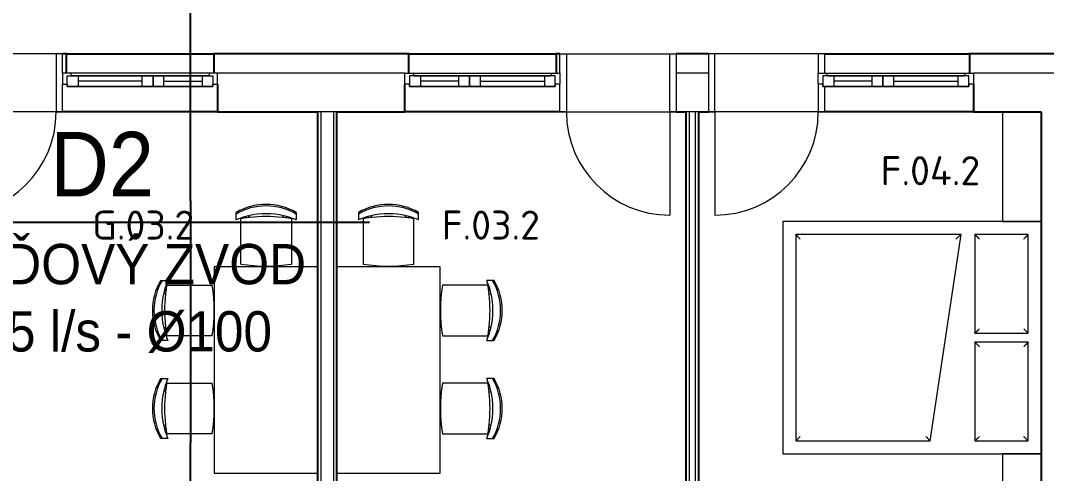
# Model space of a CAD drawing. Header units: millimetres. Extents: x 2377 to 264466, y -28213 to 61616.
# Drawn here: x 27467 to 35409, y 17757 to 21268 of the extents above; entities that cross this region are included whole.
import ezdxf

# ---------------------------------------------------------------- set-up
doc = ezdxf.new("R2010")
doc.units = ezdxf.units.MM
doc.linetypes.add('Bodkočiarkovaná 3mm', pattern=[5, 3, -1, 0, -1])
doc.linetypes.add('Čiarkovaná 3mm', pattern=[6, 3, -3])
doc.layers.get('0').update_dxf_attribs({"color": 8})
for name, color, linetype, lineweight in [('Common Edges', 8, 'Continuous', 20), ('Dvere - nad rovinou rezu', 8, 'Bodkočiarkovaná 3mm', 9), ('Frame_Mullion', 8, 'Continuous', 20), ('Furniture', 8, 'Continuous', 9), ('Plan Swing', 8, 'Continuous', 9), ('Room Tags', 8, 'Continuous', 9), ('Walls', 8, 'Continuous', 25), ('Windows', 8, 'Continuous', 20), ('ZTI-popis', 7, 'Continuous', 20)]:
    doc.layers.add(name, color=color, linetype=linetype, lineweight=lineweight)
doc.layers.add('NETLAC', color=240, linetype='Čiarkovaná 3mm', plot=False, transparency=0.1)
doc.layers.add('ZTI_popis Pluvia 150', color=7, linetype='Continuous')
doc.styles.add('ISOCPEUR_6', font='isocpeur.ttf', dxfattribs={"height": 225})
doc.styles.add('Simplex', font='simplex.shx', dxfattribs={"width": 0.7})

# ---------------------------------------------------------------- blocks, each defined once
blk = doc.blocks.new('Dvere 1-kridlové obložkové plné - 800x1970-4923297-2NP _PRAC_')
at = {"layer": 'Dvere - nad rovinou rezu'}
for p, q in [((-450, 225), (450, 225)), ((-450, -225), (450, -225))]:
    blk.add_line(p, q, dxfattribs=at)
at = {"layer": 'Frame_Mullion'}
for p, q in [((-400, 225), (-450, 225)), ((-450, 225), (-450, 9)), ((-400, -225), (-400, 225)), ((450, 225), (400, 225)), ((400, 225), (400, -225)), ((450, -225), (450, 225)), ((-450, -75), (-450, -225)), ((-450, -225), (-400, -225)), ((400, -225), (450, -225))]:
    blk.add_line(p, q, dxfattribs=at)
at = {"layer": 'Plan Swing'}
blk.add_line((400, 225), (400, 1025), dxfattribs=at)
blk.add_arc((400, 225), 800, 90, 180, dxfattribs=at)
blk = doc.blocks.new('Okno 2-krídlové - 1200x1100-4672480-2NP _PRAC_')
at = {"layer": 'Frame_Mullion'}
for p, q in [((-539, 75), (-600, 75)), ((-600, 75), (-600, -9)), ((-564, -9), (-564, 55)), ((-564, 55), (-529, 55)), ((-529, 55), (-539, 75)), ((539, 75), (-539, 75)), ((-529, 55), (100, 55)), ((-480, 55), (-480, -29)), ((16, 13), (-480, 13)), ((16, -29), (16, 55)), ((529, 55), (100, 55)), ((100, 55), (100, -29)), ((100, 55), (100, -29)), ((184, -29), (184, 55)), ((184, 13), (480, 13)), ((480, 55), (480, -29)), ((539, 75), (529, 55)), ((529, 55), (564, 55)), ((600, 75), (539, 75)), ((564, 55), (564, -9)), ((600, -9), (600, 75)), ((-600, -9), (-564, -9)), ((-564, -29), (-564, -9)), ((100, -29), (-564, -29)), ((100, -29), (564, -29)), ((564, -29), (564, -9)), ((564, -9), (600, -9))]:
    blk.add_line(p, q, dxfattribs=at)
at = {"layer": 'Windows'}
for p, q in [((100, 55), (-529, 55)), ((100, 55), (529, 55)), ((100, -29), (100, 55)), ((100, -29), (100, 55)), ((-564, -9), (-564, -29)), ((-564, -29), (100, -29)), ((564, -29), (100, -29)), ((564, -9), (564, -29))]:
    blk.add_line(p, q, dxfattribs=at)
blk = doc.blocks.new('Dvere 1-kridlové obložkové plné - 800x1970-4923298-2NP _PRAC_')
at = {"layer": 'Dvere - nad rovinou rezu'}
for p, q in [((-450, 225), (450, 225)), ((-450, -225), (450, -225))]:
    blk.add_line(p, q, dxfattribs=at)
at = {"layer": 'Frame_Mullion'}
for p, q in [((-450, 225), (-400, 225)), ((-450, 75), (-450, 225)), ((-400, 225), (-400, -225)), ((400, 225), (450, 225)), ((400, -225), (400, 225)), ((450, 225), (450, -225)), ((-450, -225), (-450, -9)), ((-400, -225), (-450, -225)), ((450, -225), (400, -225))]:
    blk.add_line(p, q, dxfattribs=at)
at = {"layer": 'Plan Swing'}
blk.add_line((400, -225), (400, -1025), dxfattribs=at)
blk.add_arc((400, -225), 800, 180, 270, dxfattribs=at)
blk = doc.blocks.new('Okno 2-krídlové - 1200x1100-4673206-2NP _PRAC_')
at = {"layer": 'Frame_Mullion'}
for p, q in [((-600, -75), (-600, 9)), ((-600, 9), (-564, 9)), ((-564, 29), (-564, 9)), ((100, 29), (-564, 29)), ((-564, 9), (-564, -55)), ((-480, -55), (-480, 29)), ((16, 29), (16, -55)), ((100, -55), (100, 29)), ((100, 29), (564, 29)), ((100, -55), (100, 29)), ((184, 29), (184, -55)), ((480, -55), (480, 29)), ((564, 29), (564, 9)), ((564, -55), (564, 9)), ((564, 9), (600, 9)), ((600, 9), (600, -75)), ((-539, -75), (-600, -75)), ((-564, -55), (-529, -55)), ((-529, -55), (-539, -75)), ((539, -75), (-539, -75)), ((-529, -55), (100, -55)), ((16, -13), (-480, -13)), ((529, -55), (100, -55)), ((184, -13), (480, -13)), ((529, -55), (564, -55)), ((539, -75), (529, -55)), ((600, -75), (539, -75))]:
    blk.add_line(p, q, dxfattribs=at)
at = {"layer": 'Windows'}
for p, q in [((-564, 9), (-564, 29)), ((-564, 29), (100, 29)), ((564, 29), (100, 29)), ((100, 29), (100, -55)), ((100, 29), (100, -55)), ((564, 9), (564, 29)), ((100, -55), (-529, -55)), ((100, -55), (529, -55))]:
    blk.add_line(p, q, dxfattribs=at)
blk = doc.blocks.new('Dvere 1-kridlové obložkové plné - 800x1970-V11-2NP _PRAC_')
at = {"layer": 'Dvere - nad rovinou rezu'}
for p, q in [((-450, 225), (450, 225)), ((-450, -225), (450, -225))]:
    blk.add_line(p, q, dxfattribs=at)
at = {"layer": 'Frame_Mullion'}
for p, q in [((-400, 225), (-450, 225)), ((-450, 225), (-450, 29)), ((-400, 9), (-400, 225)), ((450, 225), (400, 225)), ((400, 225), (400, -225)), ((450, -225), (450, 225)), ((-450, -75), (-450, -225)), ((-400, -225), (-400, -75)), ((-450, -225), (-400, -225)), ((400, -225), (450, -225))]:
    blk.add_line(p, q, dxfattribs=at)
at = {"layer": 'Plan Swing'}
blk.add_line((400, 225), (400, 1025), dxfattribs=at)
blk.add_arc((400, 225), 800, 90, 180, dxfattribs=at)
blk = doc.blocks.new('CS_Manzelska postel - CS_Manzelska postel-1775273-2NP _PRAC_')
at = {"layer": 'Furniture'}
for p, q in [((0, 2000), (0, 0)), ((0, 1700), (0, 2000)), ((1800, 0), (1800, 2000)), ((1800, 2000), (1800, 1700)), ((2189.1, 1700), (2189.1, 2000)), ((100, 1900), (100, 1487.7)), ((865, 1900), (100, 1900)), ((865, 1487.7), (865, 1900)), ((1700, 1900), (935, 1900)), ((935, 1900), (935, 1487.7)), ((1700, 1487.7), (1700, 1900)), ((-850, 1700), (0, 1700)), ((1800, 1700), (2189.1, 1700)), ((100, 1487.7), (862.4, 1487.7)), ((862.4, 1487.7), (865, 1487.7)), ((865, 1487.7), (862.4, 1487.7)), ((935, 1487.7), (1700, 1487.7)), ((1700, 1139.8), (100, 1380.7)), ((100, 1380.7), (100, 100)), ((1700, 100), (1700, 1139.8)), ((100, 100), (1700, 100)), ((0, 0), (1800, 0))]:
    blk.add_line(p, q, dxfattribs=at)
for points, knots in [([(135, 1865), (131.9, 1868.1), (127.4, 1872.6), (121.6, 1878.4), (118.1, 1881.9), (115.6, 1884.5), (113.1, 1886.9), (110.7, 1889.2), (108.7, 1891.3), (106.7, 1893.3), (104.6, 1895.4), (102.6, 1897.4), (100.6, 1899.4), (100, 1900), (100, 1900)], [-1, -1, -1, -1, -0.833333, -0.75, -0.666667, -0.625, -0.583333, -0.5, -0.458333, -0.416667, -0.333333, -0.25, -0.166667, 0, 0, 0, 0]), ([(830, 1865), (832, 1867), (835.9, 1870.9), (840.7, 1875.7), (844.5, 1879.5), (847.3, 1882.3), (849.6, 1884.6), (851.3, 1886.3), (852.6, 1887.6), (853.8, 1888.8), (855.1, 1890.1), (856.2, 1891.2), (857.4, 1892.4), (858.4, 1893.4), (859.5, 1894.5), (860.4, 1895.4), (861.3, 1896.3), (862.1, 1897.1), (863.1, 1898.1), (864.1, 1899.1), (864.8, 1899.8), (865, 1900), (865, 1900)], [0, 0, 0, 0, 0.125, 0.25, 0.3125, 0.375, 0.4375, 0.46875, 0.5, 0.53125, 0.5625, 0.59375, 0.625, 0.65625, 0.6875, 0.71875, 0.75, 0.78125, 0.8125, 0.875, 0.9375, 1, 1, 1, 1]), ([(935, 1900), (935, 1900), (935.2, 1899.8), (935.9, 1899.1), (936.9, 1898.1), (937.9, 1897.1), (938.7, 1896.3), (939.6, 1895.4), (940.5, 1894.5), (941.6, 1893.4), (942.6, 1892.4), (943.8, 1891.2), (944.9, 1890.1), (946.2, 1888.8), (947.4, 1887.6), (948.7, 1886.3), (950.4, 1884.6), (952.7, 1882.3), (955.5, 1879.5), (959.3, 1875.7), (964.1, 1870.9), (968, 1867), (970, 1865)], [0, 0, 0, 0, 0.0625, 0.125, 0.1875, 0.21875, 0.25, 0.28125, 0.3125, 0.34375, 0.375, 0.40625, 0.4375, 0.46875, 0.5, 0.53125, 0.5625, 0.625, 0.6875, 0.75, 0.875, 1, 1, 1, 1]), ([(1700, 1900), (1700, 1900), (1699.4, 1899.4), (1697.4, 1897.4), (1695.4, 1895.4), (1693.3, 1893.3), (1691.3, 1891.3), (1689.2, 1889.3), (1686.4, 1886.4), (1683.2, 1883.2), (1680.5, 1880.5), (1677.7, 1877.7), (1672.6, 1872.6), (1668.1, 1868.1), (1665, 1865)], [0, 0, 0, 0, 0.166667, 0.25, 0.333333, 0.416667, 0.458333, 0.5, 0.583333, 0.666667, 0.708333, 0.75, 0.833333, 1, 1, 1, 1]), ([(100, 1487.7), (100, 1487.7), (100.6, 1488.3), (102.6, 1490.3), (104.6, 1492.3), (106.7, 1494.4), (108.7, 1496.4), (110.8, 1498.5), (113.6, 1501.3), (116.8, 1504.5), (119.5, 1507.2), (122.3, 1510), (127.4, 1515.1), (131.9, 1519.6), (135, 1522.7)], [0, 0, 0, 0, 0.166667, 0.25, 0.333333, 0.416667, 0.458333, 0.5, 0.583333, 0.666667, 0.708333, 0.75, 0.833333, 1, 1, 1, 1]), ([(862.4, 1490.3), (861.4, 1491.2), (859.8, 1492.9), (857.3, 1495.4), (855.2, 1497.5), (853, 1499.8), (850.6, 1502.1), (848.2, 1504.5), (845.3, 1507.4), (842.5, 1510.2), (839.9, 1512.8), (836, 1516.7), (832.7, 1520.1), (830, 1522.7)], [0, 0, 0, 0, 0.142857, 0.214286, 0.285714, 0.357143, 0.428571, 0.5, 0.571429, 0.678571, 0.732143, 0.785714, 1, 1, 1, 1]), ([(970, 1522.7), (968, 1520.8), (964.1, 1516.8), (959.3, 1512), (955.5, 1508.2), (952.7, 1505.4), (950.4, 1503.2), (948.7, 1501.4), (947.4, 1500.1), (946.2, 1498.9), (944.9, 1497.7), (943.8, 1496.5), (942.6, 1495.3), (941.6, 1494.3), (940.5, 1493.2), (939.6, 1492.3), (938.7, 1491.4), (937.9, 1490.6), (936.9, 1489.6), (935.9, 1488.6), (935.2, 1487.9), (935, 1487.7), (935, 1487.7)], [0, 0, 0, 0, 0.125, 0.25, 0.3125, 0.375, 0.4375, 0.46875, 0.5, 0.53125, 0.5625, 0.59375, 0.625, 0.65625, 0.6875, 0.71875, 0.75, 0.78125, 0.8125, 0.875, 0.9375, 1, 1, 1, 1]), ([(1700, 1487.7), (1700, 1487.7), (1699.4, 1488.3), (1697.4, 1490.3), (1695.4, 1492.3), (1693.3, 1494.4), (1691.3, 1496.4), (1689.3, 1498.5), (1686.4, 1501.3), (1683.2, 1504.5), (1680.5, 1507.2), (1677.7, 1510), (1672.6, 1515.1), (1668.1, 1519.7), (1665, 1522.7)], [0, 0, 0, 0, 0.166667, 0.25, 0.333333, 0.416667, 0.458333, 0.5, 0.583333, 0.666667, 0.708333, 0.75, 0.833333, 1, 1, 1, 1]), ([(100, 1380.7), (100, 1380.7), (100.6, 1380), (102.6, 1377.7), (104.3, 1375.7), (105.9, 1373.9), (107.2, 1372.3), (108.7, 1370.6), (110.7, 1368.2), (113.1, 1365.5), (115.6, 1362.6), (118.1, 1359.6), (121.6, 1355.6), (127.4, 1348.9), (131.9, 1343.6), (135, 1340)], [0, 0, 0, 0, 0.166667, 0.25, 0.333333, 0.375, 0.416667, 0.458333, 0.5, 0.583333, 0.625, 0.666667, 0.75, 0.833333, 1, 1, 1, 1]), ([(1700, 1139.8), (1700, 1139.7), (1699.2, 1139.1), (1696.2, 1136.5), (1693.3, 1134), (1691.3, 1132.3), (1689.2, 1130.5), (1686.9, 1128.5), (1684.5, 1126.4), (1681.9, 1124.2), (1678.4, 1121.2), (1672.6, 1116.2), (1668.1, 1112.3), (1665, 1109.6)], [0, 0, 0, 0, 0.166667, 0.333333, 0.416667, 0.458333, 0.5, 0.583333, 0.625, 0.666667, 0.75, 0.833333, 1, 1, 1, 1]), ([(135, 135), (131.9, 131.9), (127.4, 127.4), (121.6, 121.6), (118.1, 118.1), (115.5, 115.6), (113.1, 113.1), (110.8, 110.7), (108.7, 108.7), (106.7, 106.7), (104.6, 104.6), (102.6, 102.6), (100.6, 100.6), (100, 100), (100, 100)], [-1, -1, -1, -1, -0.833333, -0.75, -0.666667, -0.625, -0.583333, -0.5, -0.458333, -0.416667, -0.333333, -0.25, -0.166667, 0, 0, 0, 0]), ([(1700, 100), (1700, 100), (1699.4, 100.6), (1697.4, 102.6), (1695.4, 104.6), (1693.3, 106.7), (1691.3, 108.7), (1689.3, 110.8), (1686.4, 113.6), (1683.2, 116.8), (1680.5, 119.5), (1677.7, 122.3), (1672.6, 127.4), (1668.1, 131.9), (1665, 135)], [0, 0, 0, 0, 0.166667, 0.25, 0.333333, 0.416667, 0.458333, 0.5, 0.583333, 0.666667, 0.708333, 0.75, 0.833333, 1, 1, 1, 1])]:
    blk.add_open_spline(points, degree=3, knots=knots, dxfattribs=at)
blk.add_open_spline([(865, 1487.7), (865, 1487.7), (864.5, 1488.2), (863.2, 1489.5), (862.4, 1490.3)], degree=3, dxfattribs=at)
blk = doc.blocks.new('CS_Stol hranaty - CS_Stol hranaty-V21-2NP _PRAC_')
at = {"layer": 'Furniture'}
for p, q in [((1600, 0), (0, 0)), ((0, 0), (0, -799.7)), ((1600, -799.7), (1600, 0))]:
    blk.add_line(p, q, dxfattribs=at)
blk = doc.blocks.new('CS_Stolicka - Klasická-4868357-2NP _PRAC_')
at = {"layer": 'Furniture'}
for p, q in [((-197.2, -133.4), (-197.2, 218.1)), ((194.8, 218.1), (194.8, -133.4)), ((-234.2, -180.7), (-234.2, -123.8)), ((-160, -150.2), (-151.1, -140.3)), ((-126.9, -143.1), (-138.3, -155.8)), ((135.9, -155.8), (124.5, -143.1)), ((148.7, -140.3), (157.6, -150.2)), ((231.7, -123.8), (231.7, -180.7))]:
    blk.add_line(p, q, dxfattribs=at)
for centre, radius, start, end in [((-1.2, -933.1), 1167.9, 80.33839, 99.66161), ((-1.2, 414.2), 586.3, 246.58457, 254.28563), ((-1.2, 1019.2), 1169.1, 260.34887, 262.63324), ((-1.2, 414.2), 586.3, 254.28563, 256.47743), ((-1.2, 1019.2), 1169.1, 262.63324, 263.82763), ((-1.2, 414.2), 586.3, 256.47743, 283.52257), ((-1.2, 1019.2), 1169.1, 263.82763, 276.17237), ((-1.2, 1019.2), 1169.1, 276.17237, 277.36676), ((-1.2, 414.2), 586.3, 283.52257, 285.71437), ((-1.2, 1019.2), 1169.1, 277.36676, 279.65113), ((-1.2, 414.2), 586.3, 285.71437, 293.41543), ((-1.2, 227.8), 459.8, 239.55869, 300.44131), ((-1.2, 215.8), 459.8, 239.55869, 300.44131)]:
    blk.add_arc(centre, radius, start, end, dxfattribs=at)
blk = doc.blocks.new('CS_Stol hranaty - CS_Stol hranaty-V14-2NP _PRAC_')
at = {"layer": 'Furniture'}
for p, q in [((0, 800), (0, 0)), ((1600, 0), (1600, 800)), ((0, 0), (1600, 0))]:
    blk.add_line(p, q, dxfattribs=at)
blk = doc.blocks.new('CS_Stolicka - Klasická-1790388-2NP _PRAC_')
at = {"layer": 'Furniture'}
for p, q in [((-234.2, 180.7), (-234.2, 123.8)), ((231.7, 123.8), (231.7, 180.7)), ((-197.2, 133.4), (-197.2, -218.1)), ((-160, 150.2), (-151.1, 140.3)), ((-126.9, 143.1), (-138.3, 155.8)), ((135.9, 155.8), (124.5, 143.1)), ((148.7, 140.3), (157.6, 150.2)), ((194.8, -218.1), (194.8, 133.4))]:
    blk.add_line(p, q, dxfattribs=at)
for centre, radius, start, end in [((-1.2, -215.8), 459.8, 59.55869, 120.44131), ((-1.2, -227.8), 459.8, 59.55869, 120.44131), ((-1.2, -414.2), 586.3, 76.47743, 103.52257), ((-1.2, -414.2), 586.3, 105.71437, 113.41543), ((-1.2, -1019.2), 1169.1, 97.36676, 99.65113), ((-1.2, -414.2), 586.3, 103.52257, 105.71437), ((-1.2, -1019.2), 1169.1, 96.17237, 97.36676), ((-1.2, -1019.2), 1169.1, 83.82763, 96.17237), ((-1.2, -1019.2), 1169.1, 82.63324, 83.82763), ((-1.2, -414.2), 586.3, 74.28563, 76.47743), ((-1.2, -1019.2), 1169.1, 80.34887, 82.63324), ((-1.2, -414.2), 586.3, 66.58457, 74.28563), ((-1.2, 933.1), 1167.9, 260.33839, 279.66161)]:
    blk.add_arc(centre, radius, start, end, dxfattribs=at)
blk = doc.blocks.new('2NP podklad')
at = {"layer": 'Common Edges', "color": 252}
for p, q in [((30442.7, 20859.7), (28992.7, 20859.7)), ((32792.7, 20859.7), (32542.7, 20859.7)), ((35592.7, 20859.7), (34842.7, 20859.7)), ((29916.7, 20559.7), (29766.7, 20559.7)), ((29791.7, 20559.7), (29791.7, 16459.7)), ((29891.7, 16459.7), (29891.7, 20559.7)), ((32717.7, 20559.7), (32617.7, 20559.7)), ((32642.7, 20559.7), (32642.7, 16459.7)), ((32692.7, 16459.7), (32692.7, 20559.7))]:
    blk.add_line(p, q, dxfattribs=at)
at = {"layer": 'Walls', "color": 252}
for p, q in [((27822.7, 21009.7), (27792.7, 21009.7)), ((27822.7, 20859.7), (27822.7, 21009.7)), ((27822.7, 21009.7), (28962.7, 21009.7)), ((30472.7, 21009.7), (28962.7, 21009.7)), ((28962.7, 21009.7), (28962.7, 20859.7)), ((30472.7, 20859.7), (30472.7, 21009.7)), ((30472.7, 21009.7), (31612.7, 21009.7)), ((31642.7, 21009.7), (31612.7, 21009.7)), ((31612.7, 21009.7), (31612.7, 20859.7)), ((32792.7, 21009.7), (32542.7, 21009.7)), ((33692.7, 21009.7), (34812.7, 21009.7)), ((35592.7, 21009.7), (34812.7, 21009.7)), ((34812.7, 21009.7), (34812.7, 20859.7)), ((28992.7, 20775.7), (28992.7, 20559.7)), ((30442.7, 20559.7), (30442.7, 20775.7)), ((34842.7, 20775.7), (34842.7, 20559.7)), ((28992.7, 20559.7), (27792.7, 20559.7)), ((28992.7, 20559.7), (29766.7, 20559.7)), ((29766.7, 20559.7), (29766.7, 16459.7)), ((29916.7, 20559.7), (30442.7, 20559.7)), ((29916.7, 16459.7), (29916.7, 20559.7)), ((31642.7, 20559.7), (30442.7, 20559.7)), ((32542.7, 20559.7), (32617.7, 20559.7)), ((32617.7, 20559.7), (32617.7, 16459.7)), ((32717.7, 20559.7), (32792.7, 20559.7)), ((32717.7, 16459.7), (32717.7, 20559.7)), ((34842.7, 20559.7), (33692.7, 20559.7)), ((34842.7, 20559.7), (35367.7, 20559.7)), ((35367.7, 20559.7), (35367.7, 13359.7))]:
    blk.add_line(p, q, dxfattribs=at)
at = {"layer": 'Frame_Mullion', "color": 252, "rotation": 180}
for name, p in [('Dvere 1-kridlové obložkové plné - 800x1970-4923297-2NP _PRAC_', (27342.7, 20784.7)), ('Dvere 1-kridlové obložkové plné - 800x1970-V11-2NP _PRAC_', (33242.7, 20784.7))]:
    blk.add_blockref(name, p, dxfattribs=at)
at = {"layer": 'Frame_Mullion', "color": 252}
blk.add_blockref('Dvere 1-kridlové obložkové plné - 800x1970-4923298-2NP _PRAC_', (32092.7, 20784.7), dxfattribs=at)
at = {"layer": 'Furniture', "color": 252}
for name, p, rotation in [('CS_Manzelska postel - CS_Manzelska postel-1775273-2NP _PRAC_', (33367.7, 19709.7), 270), ('CS_Stolicka - Klasická-4868357-2NP _PRAC_', (29367, 19599), 180), ('CS_Stol hranaty - CS_Stol hranaty-V21-2NP _PRAC_', (28967, 17759.7), 90), ('CS_Stol hranaty - CS_Stol hranaty-V14-2NP _PRAC_', (30716.7, 17759.7), 90), ('CS_Stolicka - Klasická-4868357-2NP _PRAC_', (28732, 19019.7), 270), ('CS_Stolicka - Klasická-1790388-2NP _PRAC_', (30951.7, 19019.7), 270), ('CS_Stolicka - Klasická-4868357-2NP _PRAC_', (28732, 18259.7), 270), ('CS_Stolicka - Klasická-1790388-2NP _PRAC_', (30951.7, 18259.7), 270)]:
    blk.add_blockref(name, p, dxfattribs=dict(at, rotation=rotation))
blk.add_blockref('CS_Stolicka - Klasická-1790388-2NP _PRAC_', (30316.7, 19599), dxfattribs=at)
at = {"layer": 'Windows', "color": 252}
blk.add_blockref('Okno 2-krídlové - 1200x1100-4672480-2NP _PRAC_', (28392.7, 20784.7), dxfattribs=at)
at = {"layer": 'Windows', "color": 252, "rotation": 180}
for p in [(31042.7, 20784.7), (34242.7, 20784.7)]:
    blk.add_blockref('Okno 2-krídlové - 1200x1100-4673206-2NP _PRAC_', p, dxfattribs=at)
at = {"layer": 'Room Tags', "color": 252, "char_height": 225, "attachment_point": 1, "style": 'ISOCPEUR_6'}
for s, insert, width in [('F.04.2', (34125.1, 20216.6), 931.962), ('G.03.2', (28021.6, 19795.1), 931.962), ('F.03.2', (30727.7, 19795.1), 901.898)]:
    blk.add_mtext(s, dxfattribs=dict(at, insert=insert, width=width))
blk = doc.blocks.new('netlac')
at = {"layer": 'NETLAC', "ltscale": 500}
for p, q in [((73350.7, 26406.4), (73350.7, 5406.4)), ((83850.7, 5406.4), (83850.7, 26406.4))]:
    blk.add_line(p, q, dxfattribs=at)

msp = doc.modelspace()

# ---------------------------------------------------------------- block references
at = {"color": 0}
msp.add_blockref('2NP podklad', (0, 0), dxfattribs=at)

# ---------------------------------------------------------------- next in the draw order: linework, layer by layer
at = {"layer": 'ZTI_popis Pluvia 150', "color": 250, "ltscale": 20}
msp.add_line((26357.7, 19704.7), (30169.3, 19704.7), dxfattribs=at)

# ---------------------------------------------------------------- next in the draw order: block references
at = {"color": 0, "xscale": 1.25, "yscale": 1.25, "zscale": 1.25}
for p in [(-76031.6, -1888), (-62906.6, -1888)]:
    msp.add_blockref('netlac', p, dxfattribs=at)

# ---------------------------------------------------------------- next in the draw order: texts
at = {"layer": 'ZTI-popis', "color": 7, "ltscale": 0.04, "attachment_point": 5, "style": 'Simplex'}
for s, insert, char_height, width, rotation in [('{\\fArial|b0|i0|c238|p34;\\W0.9;D2}', (28098.6, 20155.1), 500, 2813.092, 359.96278), ('\\pxi1.36829,qc;{\\fArial|b0|i0|c238|p34;\\W0.90909;\\C250;DAŽĎOVÝ ZVOD \\P3,45 l/s - %%C100}', (27898.4, 19090.6), 312.5, 11837.472, 0.0013)]:
    msp.add_mtext(s, dxfattribs=dict(at, insert=insert, char_height=char_height, width=width, rotation=rotation))

doc.saveas('drawing.dxf')
